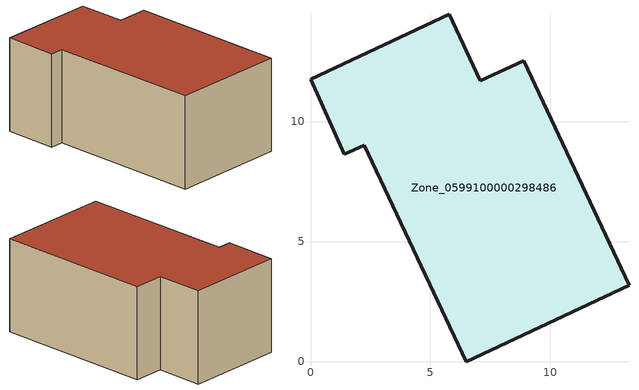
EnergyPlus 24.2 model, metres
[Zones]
Zone_0599100000298486
 floor ground (C_G): 0,11.76 5.77,14.46 7.07,11.69 8.88,12.54 13.27,3.18 6.48,0 2.23,9.02 1.41,8.63 z0
 wall outside (C_F): 6.48,0 13.27,3.18 8.88,12.54 7.07,11.69 5.77,14.46 0,11.76 1.41,8.63 2.23,9.02 6.48,0 z0:6.04
 roof outside (C_R): 5.77,14.46 0,11.76 1.41,8.63 2.23,9.02 6.48,0 13.27,3.18 8.88,12.54 7.07,11.69 z6.04
[BUILDING]
Pand.0599100000298486: North Axis=0; Terrain=City; Loads Convergence Tolerance Value=0.04; Temperature Convergence Tolerance Value=0.4; Solar Distribution=FullExterior; Maximum Number of Warmup Days=25; Minimum Number of Warmup Days=1
[Site:Location]
Rotterdam.The.Hague.AP_ZH_NLD Design_Conditions: Latitude=51.96; Longitude=4.45; Time Zone=1; Elevation=-4.5
[SITE:GROUNDTEMPERATURE:BUILDINGSURFACE]
18, 18, 18, 18, 18, 18, 18, 18, 18, 18, 18, 18
[MATERIAL] Thermal Absorptance=0.9; Solar Absorptance=0.7; Visible Absorptance=0.7
Name | Roughness | Thickness | Conductivity | Density | Specific Heat
G.D.1975-1991 | MediumSmooth | 0.15 | 0.288461 | 540 | 1210
F.D.1975-1991 | Rough | 0.3 | 0.230769 | 1920 | 840
R.D.1975-1991 | MediumRough | 0.2 | 0.153846 | 1500 | 1000
[CONSTRUCTION]
C_G: G.D.1975-1991
C_F: F.D.1975-1991
C_R: R.D.1975-1991
[ZONE]
Zone_0599100000298486: Type=1; Multiplier=1; Ceiling Height=Autocalculate; Volume=Autocalculate; Floor Area=autocalculate; Part of Total Floor Area=Yes
[ZONEINFILTRATION:DESIGNFLOWRATE]
Infil_Zone_0599100000298486: Zone or ZoneList or Space or SpaceList=Zone_0599100000298486; Schedule=AlwaysOn; Design Flow Rate Calculation Method=Flow/Area; Flow Rate per Floor Area=0.0042; Constant Term Coefficient=1; Temperature Term Coefficient=0; Velocity Term Coefficient=0; Velocity Squared Term Coefficient=0
[HVACTEMPLATE:ZONE:IDEALLOADSAIRSYSTEM]
Zone_0599100000298486: Maximum Heating Supply Air Temperature=50; Minimum Cooling Supply Air Temperature=13; Maximum Heating Supply Air Humidity Ratio=0.0156; Minimum Cooling Supply Air Humidity Ratio=0.0077; Heating Limit=NoLimit; Cooling Limit=NoLimit; Dehumidification Control Type=ConstantSensibleHeatRatio; Cooling Sensible Heat Ratio=0.7; Dehumidification Setpoint=60; Humidification Control Type=None; Humidification Setpoint=30; Outdoor Air Method=None; Outdoor Air Flow Rate per Person=0.00944; Outdoor Air Flow Rate per Zone Floor Area=0; Outdoor Air Flow Rate per Zone=0; Demand Controlled Ventilation Type=None; Outdoor Air Economizer Type=NoEconomizer; Heat Recovery Type=None; Sensible Heat Recovery Effectiveness=0.7; Latent Heat Recovery Effectiveness=0.65
[ZONECONTROL:THERMOSTAT]
ThermostatControl_Zone_0599100000298486: Zone or ZoneList=Zone_0599100000298486; Control Type Schedule=DualSetpointControlType; Control 1=Thermostat_Zone_0599100000298486; Temperature Difference Between Cutout And Setpoint=0
[THERMOSTATSETPOINT:DUALSETPOINT]
Thermostat_Zone_0599100000298486: Heating Setpoint Temperature Schedule=HeatingSetpoint_Zone_0599100000298486; Cooling Setpoint Temperature Schedule=CoolingSetpoint_Zone_0599100000298486
[SCHEDULE:COMPACT]
HeatingSetpoint_Zone_0599100000298486: Through: 12/31, For: AllDays, Until: 24:00, 21
CoolingSetpoint_Zone_0599100000298486: Through: 12/31, For: AllDays, Until: 24:00, 24
DualSetpointControlType: Through: 12/31, For: AllDays, Until: 24:00, 4
AlwaysOn: Through: 12/31, For: AllDays, Until: 24:00, 1
